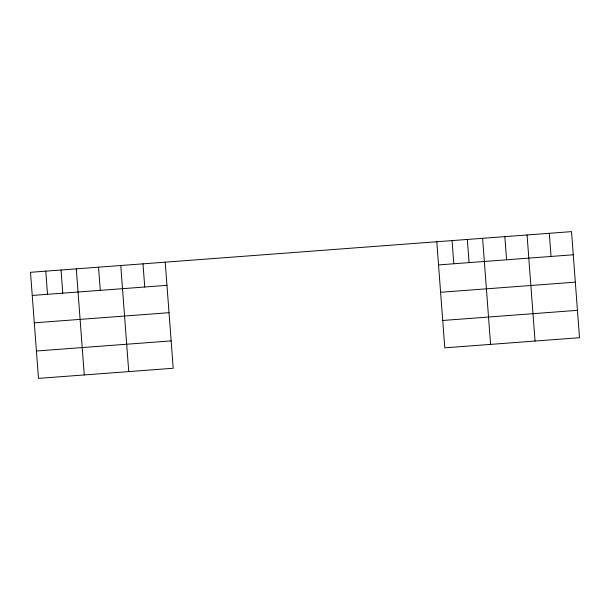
<?xml version="1.0" encoding="UTF-8"?>
<svg xmlns="http://www.w3.org/2000/svg" width="610" height="610" viewBox="0 0 610 610"><rect width="100%" height="100%" fill="white"/><g stroke="black" fill="none" stroke-linecap="round" stroke-linejoin="round"><path stroke-width="0.91" d="M32.239 295.461L166.965 285.335M438.544 264.915L573.263 254.782M34.297 322.827L169.023 312.694M440.603 292.274L575.321 282.148M36.417 351.017L171.143 340.891M442.723 320.471L577.441 310.337M549.297 233.287L551.036 256.452M527.063 234.957L535.039 341.051M504.836 236.627L506.575 259.799M482.609 238.304L490.585 344.391M467.336 239.448L469.082 262.62M452.071 240.599L453.809 263.764M436.798 241.743L444.774 347.837L579.5 337.704L571.524 231.617L30.5 272.296L38.476 378.383L173.202 368.257L165.226 262.163M142.992 263.84L144.738 287.005M120.765 265.51L128.74 371.597M98.538 267.18L100.276 290.345M76.303 268.85L84.279 374.944M61.038 270.001L62.777 293.166M45.765 271.145L47.511 294.317"/></g></svg>
